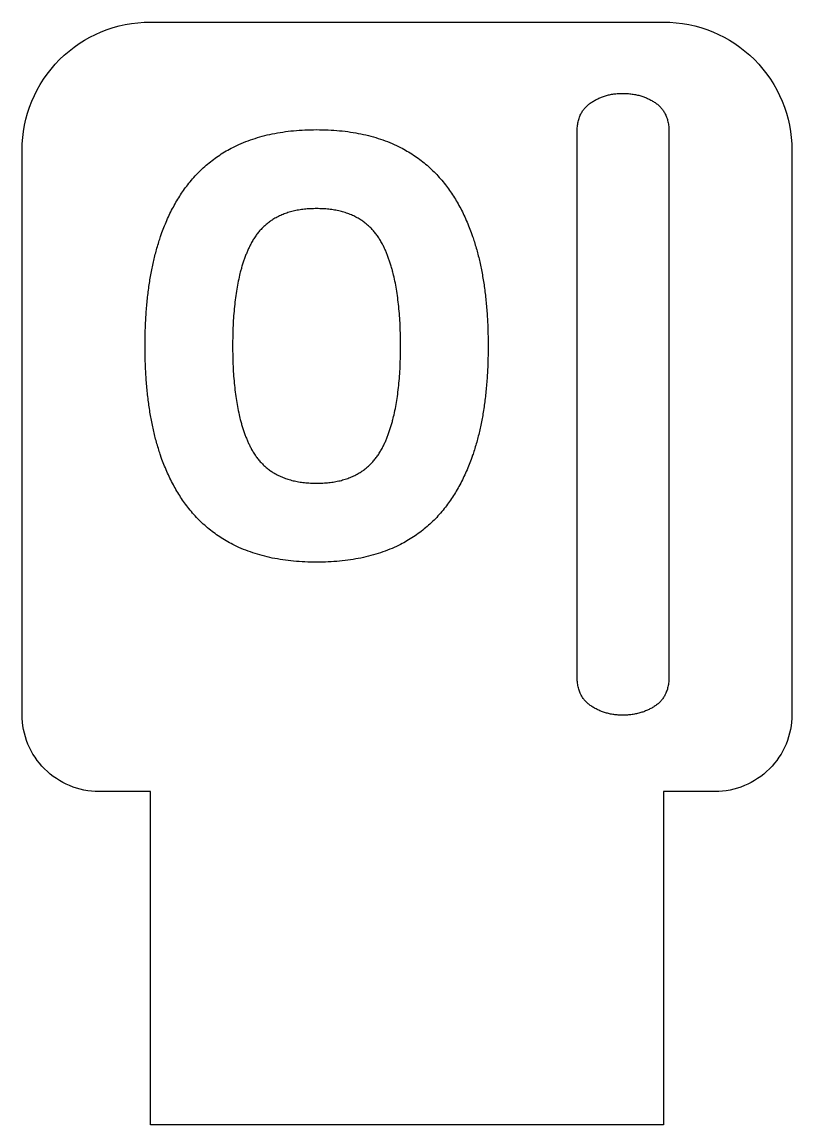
# Model space of a CAD drawing. Header units: millimetres. Extents: x 430 to 460, y 137 to 180.
import ezdxf

# ---------------------------------------------------------------- set-up
doc = ezdxf.new("R2010")
doc.units = ezdxf.units.MM
doc.layers.get('0').update_dxf_attribs({"linetype": 'CONTINUOUS'})

msp = doc.modelspace()

# ---------------------------------------------------------------- linework, layer by layer
for p, q in [((451.63, 154.474), (451.63, 175.722)), ((455.208, 175.722), (455.208, 154.474))]:
    msp.add_line(p, q)
msp.add_lwpolyline([(433, 150, -0.414214), (430, 153), (430, 175, -0.414214), (435, 180), (455, 180, -0.414214), (460, 175), (460, 153, -0.414214), (457, 150), (455, 150), (455, 137), (435, 137), (435, 150)], format="xyb", close=True)
for points in [[(452.171, 176.859), (452.712, 177.22), (453.405, 177.22)], [(453.405, 177.22), (454.126, 177.22), (454.667, 176.859)], [(451.63, 175.722), (451.63, 176.499), (452.171, 176.859)], [(454.667, 176.859), (455.208, 176.499), (455.208, 175.722)], [(436.456, 173.655), (438.121, 175.805), (441.477, 175.805)], [(441.477, 175.805), (444.834, 175.805), (446.498, 173.655)], [(434.792, 167.372), (434.792, 171.506), (436.456, 173.655)], [(446.498, 173.655), (448.162, 171.506), (448.162, 167.372)], [(441.477, 172.726), (439.646, 172.726), (438.925, 171.367)], [(444.029, 171.367), (443.308, 172.726), (441.477, 172.726)], [(438.925, 171.367), (438.204, 170.008), (438.204, 167.372)], [(444.75, 167.372), (444.75, 170.008), (444.029, 171.367)], [(436.456, 161.089), (434.792, 163.239), (434.792, 167.372)], [(438.204, 167.372), (438.204, 164.737), (438.925, 163.378)], [(444.029, 163.378), (444.75, 164.737), (444.75, 167.372)], [(448.162, 167.372), (448.162, 163.239), (446.498, 161.089)], [(438.925, 163.378), (439.646, 162.019), (441.477, 162.019)], [(441.477, 162.019), (443.308, 162.019), (444.029, 163.378)], [(441.477, 158.94), (438.121, 158.94), (436.456, 161.089)], [(446.498, 161.089), (444.834, 158.94), (441.477, 158.94)], [(452.171, 153.336), (451.63, 153.697), (451.63, 154.474)], [(455.208, 154.474), (455.208, 153.697), (454.667, 153.336)], [(453.405, 152.976), (452.712, 152.976), (452.171, 153.336)], [(454.667, 153.336), (454.126, 152.976), (453.405, 152.976)]]:
    msp.add_open_spline(points, degree=2)

doc.saveas('drawing.dxf')
